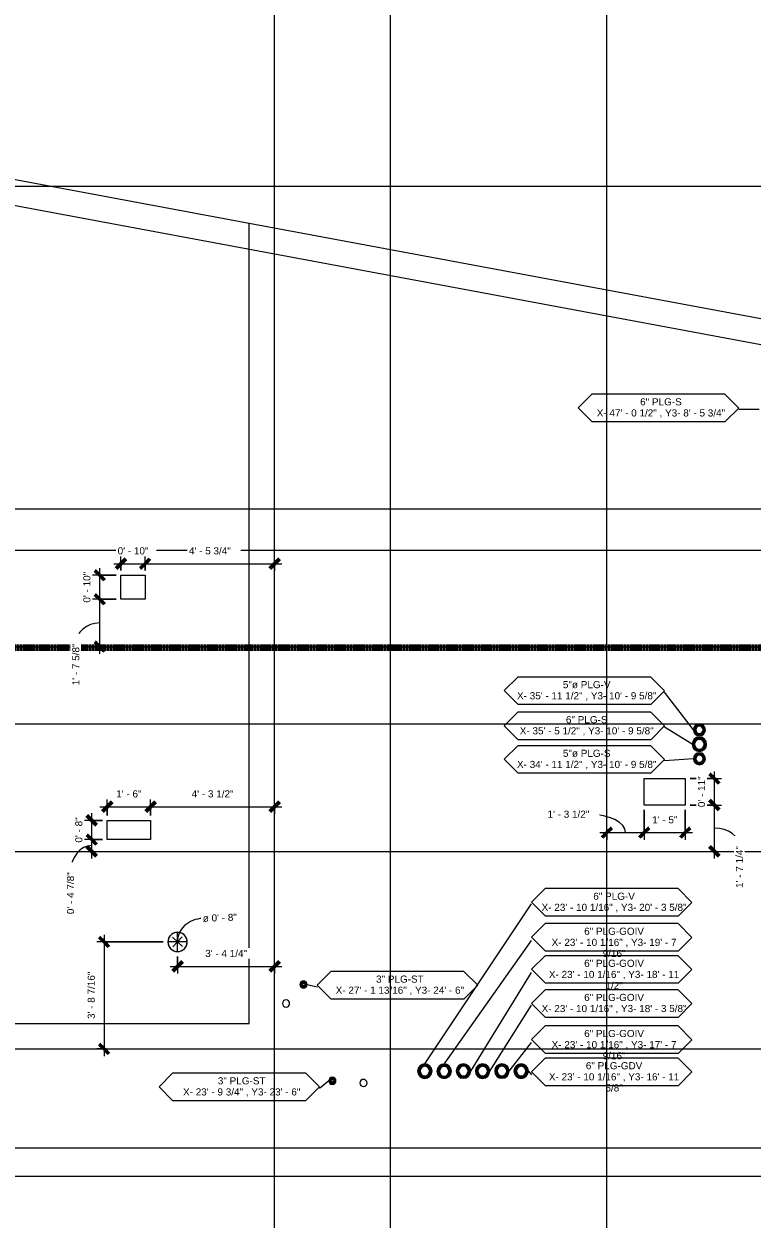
# Model space of a CAD drawing. Header units: inches. Extents: x -3670 to 241, y -250 to 1795.
# Drawn here: x -716.1 to -413.7, y 534.4 to 1030.5 of the extents above; entities that cross this region are included whole.
import ezdxf

# ---------------------------------------------------------------- set-up
doc = ezdxf.new("R2010")
doc.units = ezdxf.units.IN
doc.header["$MEASUREMENT"] = 0
doc.linetypes.add('Dash', pattern=[0.25, 0.125, -0.125])
for name, color, linetype, lineweight in [('A-ANNO-DIMS', 211, 'Continuous', 9), ('A-ANNO-DIMS-32', 211, 'Continuous', 9), ('A-ANNO-MATC', 214, 'Dash', 140), ('A-DETL', 90, 'Continuous', 9), ('A-DETL-MBND', 5, 'Continuous', 9), ('A-FLOR', 252, 'Continuous', 18), ('A-GENM', 13, 'Continuous', 9), ('A-GENM-IDEN', 13, 'Continuous', 9), ('A-ROOF', 132, 'Continuous', 18), ('S-GRID', 1, 'Continuous', 9)]:
    doc.layers.add(name, color=color, linetype=linetype, lineweight=lineweight)
doc.styles.add('Arial_1', font='arial.ttf', dxfattribs={"height": 2.950599})
doc.dimstyles.new('Diameter', dxfattribs={"dimscale": 12, "dimtxt": 3, "dimasz": 0, "dimexe": 0.25, "dimexo": 0, "dimgap": 0.166667, "dimtad": 1, "dimjust": 3, "dimdec": 4, "dimrnd": 0.0625, "dimzin": 1, "dimdsep": 46, "dimlunit": 4, "dimtxsty": 'Arial_1', "dimblk1": 'NONE', "dimblk2": 'NONE', "dimsah": 1, "dimcen": 0.09, "dimadec": 0, "dimazin": 0, "dimtfac": 1, "dimtdec": 4, "dimtix": 1, "dimtmove": 0, "dimatfit": 2, "dimfxl": 1, "dimtvp": 1, "dimtfill": 1, "dimfrac": 2, "dimtolj": 1, "dimtzin": 0, "dimarcsym": 2})
doc.dimstyles.new('Linear_-_3_32__QAQC', dxfattribs={"dimscale": 12, "dimtxt": 3, "dimasz": 0.333333, "dimexe": 0.25, "dimexo": 0.166667, "dimgap": 0.25, "dimtad": 1, "dimdec": 4, "dimrnd": 0.0625, "dimzin": 1, "dimdsep": 46, "dimlunit": 4, "dimtxsty": 'Arial_1', "dimblk1": 'OBLIQUE', "dimblk2": 'OBLIQUE', "dimsah": 1, "dimcen": 0.09, "dimdle": 0.25, "dimadec": 0, "dimazin": 0, "dimtfac": 1, "dimtdec": 4, "dimtix": 1, "dimtmove": 0, "dimatfit": 3, "dimfxl": 1, "dimtvp": 1, "dimtfill": 1, "dimfrac": 2, "dimtolj": 1, "dimtzin": 0, "dimarcsym": 2})
doc.dimstyles.new('Linear_-_3_32__QAQC_2', dxfattribs={"dimscale": 12, "dimtxt": 3, "dimasz": 0.333333, "dimexe": 0.25, "dimexo": 0.166667, "dimgap": 0.25, "dimtad": 1, "dimdec": 4, "dimrnd": 0.0625, "dimzin": 1, "dimdsep": 46, "dimlunit": 4, "dimtxsty": 'Arial_1', "dimblk1": 'OBLIQUE', "dimblk2": 'OBLIQUE', "dimsah": 1, "dimcen": 0.09, "dimdle": 0.25, "dimadec": 0, "dimazin": 0, "dimtfac": 1, "dimtdec": 4, "dimtix": 1, "dimtmove": 1, "dimatfit": 3, "dimfxl": 1, "dimtvp": 1, "dimtfill": 1, "dimfrac": 2, "dimtolj": 1, "dimtzin": 0, "dimarcsym": 2})

# ---------------------------------------------------------------- blocks, each defined once
blk = doc.blocks.new('TBC_Round Sleeve - Floor or Wall - TBC_Round Sleeve - Floor or Wall-1542574-01 - SECOND LEVEL - PENENTRATIONS')
at = {"layer": 'A-DETL-MBND'}
h = blk.add_hatch(color=256, dxfattribs=at)
h.paths.add_polyline_path([(-2.5, 0), (-2.41, -0.65), (-2.17, -1.25), (-1.77, -1.77), (-1.21, -2.18), (-0.65, -2.41), (0, -2.5), (0.65, -2.41), (1.25, -2.17), (1.77, -1.77), (2.17, -1.25), (2.41, -0.65), (2.5, 0), (2.41, 0.65), (2.17, 1.25), (1.77, 1.77), (1.25, 2.17), (0.65, 2.41), (0, 2.5), (-0.65, 2.41), (-1.25, 2.17), (-1.77, 1.77), (-2.17, 1.25), (-2.41, 0.65)], flags=0)
h.paths.add_polyline_path([(-1.5, 0), (-1.45, 0.39), (-1.3, 0.75), (-1.06, 1.06), (-0.75, 1.3), (-0.39, 1.45), (0, 1.5), (0.39, 1.45), (0.75, 1.3), (1.06, 1.06), (1.3, 0.75), (1.45, 0.39), (1.5, 0), (1.45, -0.39), (1.3, -0.75), (1.06, -1.06), (0.75, -1.3), (0.39, -1.45), (0, -1.5), (-0.39, -1.45), (-0.75, -1.3), (-1.06, -1.06), (-1.3, -0.75), (-1.45, -0.39)], flags=0)
for radius, start, end in [(2.5, 360, 180), (1.5, 0, 180), (2.5, 180, 360), (1.5, 180, 0)]:
    blk.add_arc((0, 0), radius, start, end, dxfattribs=at)
blk = doc.blocks.new('TBC_Round Sleeve - Floor or Wall - TBC_Round Sleeve - Floor or Wall-1542575-01 - SECOND LEVEL - PENENTRATIONS')
at = {"layer": 'A-DETL-MBND'}
h = blk.add_hatch(color=256, dxfattribs=at)
h.paths.add_polyline_path([(-3, 0), (-2.9, -0.78), (-2.6, -1.5), (-2.12, -2.12), (-1.5, -2.6), (-0.78, -2.9), (0, -3), (0.78, -2.9), (1.5, -2.6), (2.12, -2.12), (2.6, -1.5), (2.9, -0.78), (3, 0), (2.9, 0.78), (2.6, 1.5), (2.12, 2.12), (1.5, 2.6), (0.78, 2.9), (0, 3), (-0.78, 2.9), (-1.5, 2.6), (-2.12, 2.12), (-2.6, 1.5), (-2.9, 0.78), (-2.97, 0.19)], flags=0)
h.paths.add_polyline_path([(-2, 0), (-1.93, 0.52), (-1.73, 1), (-1.41, 1.41), (-1, 1.73), (-0.52, 1.93), (0, 2), (0.52, 1.93), (1, 1.73), (1.41, 1.41), (1.73, 1), (1.93, 0.52), (2, 0), (1.93, -0.52), (1.73, -1), (1.41, -1.41), (1, -1.73), (0.52, -1.93), (0, -2), (-0.52, -1.93), (-1, -1.73), (-1.41, -1.41), (-1.73, -1), (-1.93, -0.52)], flags=0)
for radius, start, end in [(3, 360, 180), (2, 0, 180), (3, 180, 360), (2, 180, 0)]:
    blk.add_arc((0, 0), radius, start, end, dxfattribs=at)
blk = doc.blocks.new('TBC_Round Sleeve - Floor or Wall - TBC_Round Sleeve - Floor or Wall-1542573-01 - SECOND LEVEL - PENENTRATIONS')
at = {"layer": 'A-DETL-MBND'}
h = blk.add_hatch(color=256, dxfattribs=at)
h.paths.add_polyline_path([(-1.5, 0), (-1.45, -0.39), (-1.3, -0.75), (-1.06, -1.06), (-0.75, -1.3), (-0.39, -1.45), (0, -1.5), (0.39, -1.45), (0.75, -1.3), (1.06, -1.06), (1.3, -0.75), (1.45, -0.39), (1.5, 0), (1.45, 0.39), (1.3, 0.75), (1.06, 1.06), (0.75, 1.3), (0.39, 1.45), (0, 1.5), (-0.39, 1.45), (-0.75, 1.3), (-1.06, 1.06), (-1.3, 0.75), (-1.45, 0.39)], flags=0)
h.paths.add_polyline_path([(-0.5, 0), (-0.48, 0.13), (-0.43, 0.25), (-0.35, 0.35), (-0.25, 0.43), (-0.13, 0.48), (0, 0.5), (0.13, 0.48), (0.25, 0.43), (0.35, 0.35), (0.43, 0.25), (0.48, 0.13), (0.5, 0), (0.48, -0.13), (0.43, -0.25), (0.35, -0.35), (0.25, -0.43), (0.13, -0.48), (0, -0.5), (-0.13, -0.48), (-0.25, -0.43), (-0.35, -0.35), (-0.43, -0.25), (-0.48, -0.13)], flags=0)
for radius, start, end in [(1.5, 360, 180), (0.5, 0, 180), (1.5, 180, 360), (0.5, 180, 0)]:
    blk.add_arc((0, 0), radius, start, end, dxfattribs=at)
blk = doc.blocks.new('TBC_Sleeve Element Tag_v2 - Sleeves Located-1541821-01 - SECOND LEVEL - PENENTRATIONS')
at = {"layer": 'A-GENM-IDEN'}
for p, q in [((-0.423, 0.029), (-0.6, -0.148)), ((1.303, 0.029), (-0.423, 0.029)), ((1.482, -0.15), (1.303, 0.029)), ((-0.6, -0.148), (-0.423, -0.325)), ((1.307, -0.325), (1.482, -0.15)), ((-0.423, -0.325), (1.307, -0.325))]:
    blk.add_line(p, q, dxfattribs=at)
blk = doc.blocks.new('DIMBLOCK197-01 - SECOND LEVEL - PENENTRATIONS')
at = {"layer": 'A-ANNO-DIMS-32', "transparency": 16777216}
for p, q in [((-687.92, 684), (-687.92, 694.88)), ((-683.48, 691.88), (-690.92, 691.88)), ((-687.92, 691.88), (-683.48, 691.88)), ((-688.75, 687), (-684.92, 687)), ((-687.92, 687), (-688.75, 687))]:
    blk.add_line(p, q, dxfattribs=at)
at = {"layer": 'A-ANNO-DIMS-32', "lineweight": 50, "transparency": 16777216}
for p, q in [((-687.92, 691.88), (-689.92, 693.88)), ((-687.92, 691.88), (-685.92, 689.88)), ((-687.92, 687), (-689.92, 689)), ((-687.92, 687), (-685.92, 685))]:
    blk.add_line(p, q, dxfattribs=at)
at = {"layer": 'A-ANNO-DIMS-32', "transparency": 16777216}
blk.add_ellipse((-687.92, 678.27), major_axis=(0, 11.17), ratio=0.782512, start_param=0, end_param=1.570796, dxfattribs=at)
at = {"layer": 'A-ANNO-DIMS-32', "color": 0, "transparency": 16777216, "insert": (-698.19, 660.96), "char_height": 2.9506, "width": 20.7692, "attachment_point": 1, "rotation": 90, "line_spacing_factor": 0.938532, "style": 'Arial_1', "bg_fill": 3, "box_fill_scale": 1.25, "bg_fill_color": 0, "bg_fill_transparency": 0}
blk.add_mtext('0\' - 4 7/8"', dxfattribs=at)
blk = doc.blocks.new('_Oblique')
at = {"color": 0, "linetype": 'ByBlock', "lineweight": -2}
blk.add_line((-0.5, -0.5), (0.5, 0.5), dxfattribs=at)
blk = doc.blocks.new('DIMBLOCK198-01 - SECOND LEVEL - PENENTRATIONS')
at = {"layer": 'A-ANNO-DIMS-32', "transparency": 16777216}
for p, q in [((-683.48, 699.88), (-690.92, 699.88)), ((-687.92, 688.88), (-687.92, 702.88)), ((-687.92, 699.88), (-683.48, 699.88)), ((-683.48, 691.88), (-690.92, 691.88)), ((-687.92, 691.88), (-683.48, 691.88))]:
    blk.add_line(p, q, dxfattribs=at)
at = {"layer": 'A-ANNO-DIMS-32', "lineweight": 50, "transparency": 16777216}
for p, q in [((-687.92, 699.88), (-689.92, 701.88)), ((-687.92, 699.88), (-685.92, 697.88)), ((-687.92, 691.88), (-689.92, 693.88)), ((-687.92, 691.88), (-685.92, 689.88))]:
    blk.add_line(p, q, dxfattribs=at)
at = {"layer": 'A-ANNO-DIMS-32', "color": 0, "transparency": 16777216, "insert": (-694.75, 690.64), "char_height": 2.951, "width": 12.5723, "attachment_point": 1, "rotation": 90, "line_spacing_factor": 0.938532, "style": 'Arial_1', "bg_fill": 3, "box_fill_scale": 1.25, "bg_fill_color": 0, "bg_fill_transparency": 0}
blk.add_mtext('0\' - 8"', dxfattribs=at)
blk = doc.blocks.new('DIMBLOCK199-01 - SECOND LEVEL - PENENTRATIONS')
at = {"layer": 'A-ANNO-DIMS-32', "transparency": 16777216}
for p, q in [((-666.48, 705.53), (-609, 705.53)), ((-663.48, 701.88), (-663.48, 708.53)), ((-663.48, 705.53), (-663.48, 701.88)), ((-612, 706.36), (-612, 702.53)), ((-612, 705.53), (-612, 706.36))]:
    blk.add_line(p, q, dxfattribs=at)
at = {"layer": 'A-ANNO-DIMS-32', "lineweight": 50, "transparency": 16777216}
for p, q in [((-663.48, 705.53), (-665.48, 703.53)), ((-663.48, 705.53), (-661.48, 707.53)), ((-612, 705.53), (-614, 703.53)), ((-612, 705.53), (-610, 707.53))]:
    blk.add_line(p, q, dxfattribs=at)
at = {"layer": 'A-ANNO-DIMS-32', "color": 0, "transparency": 16777216, "insert": (-646.4, 712.36), "char_height": 2.9506, "width": 20.7692, "attachment_point": 1, "line_spacing_factor": 0.938532, "style": 'Arial_1', "bg_fill": 3, "box_fill_scale": 1.25, "bg_fill_color": 0, "bg_fill_transparency": 0}
blk.add_mtext('4\' - 3 1/2"', dxfattribs=at)
blk = doc.blocks.new('DIMBLOCK200-01 - SECOND LEVEL - PENENTRATIONS')
at = {"layer": 'A-ANNO-DIMS-32', "transparency": 16777216}
for p, q in [((-684.48, 705.53), (-660.48, 705.53)), ((-681.48, 701.88), (-681.48, 708.53)), ((-681.48, 705.53), (-681.48, 701.88)), ((-663.48, 701.88), (-663.48, 708.53)), ((-663.48, 705.53), (-663.48, 701.88))]:
    blk.add_line(p, q, dxfattribs=at)
at = {"layer": 'A-ANNO-DIMS-32', "lineweight": 50, "transparency": 16777216}
for p, q in [((-681.48, 705.53), (-683.48, 703.53)), ((-681.48, 705.53), (-679.48, 707.53)), ((-663.48, 705.53), (-665.48, 703.53)), ((-663.48, 705.53), (-661.48, 707.53))]:
    blk.add_line(p, q, dxfattribs=at)
at = {"layer": 'A-ANNO-DIMS-32', "color": 0, "transparency": 16777216, "insert": (-677.72, 712.36), "char_height": 2.951, "width": 12.5723, "attachment_point": 1, "line_spacing_factor": 0.938532, "style": 'Arial_1', "bg_fill": 3, "box_fill_scale": 1.25, "bg_fill_color": 0, "bg_fill_transparency": 0}
blk.add_mtext('1\' - 6"', dxfattribs=at)
blk = doc.blocks.new('DIMBLOCK201-01 - SECOND LEVEL - PENENTRATIONS')
at = {"layer": 'A-ANNO-DIMS-32', "transparency": 16777216}
for p, q in [((-684.58, 769), (-684.58, 794.64)), ((-677.77, 791.64), (-687.58, 791.64)), ((-684.58, 791.64), (-677.77, 791.64)), ((-685.41, 772), (-681.58, 772)), ((-684.58, 772), (-685.41, 772))]:
    blk.add_line(p, q, dxfattribs=at)
at = {"layer": 'A-ANNO-DIMS-32', "lineweight": 50, "transparency": 16777216}
for p, q in [((-684.58, 791.64), (-686.58, 793.64)), ((-684.58, 791.64), (-682.58, 789.64)), ((-684.58, 772), (-686.58, 774)), ((-684.58, 772), (-682.58, 770))]:
    blk.add_line(p, q, dxfattribs=at)
at = {"layer": 'A-ANNO-DIMS-32', "transparency": 16777216}
blk.add_ellipse((-684.58, 773.25), major_axis=(-9.89, 0), ratio=0.866325, start_param=4.712389, end_param=6.283185, dxfattribs=at)
at = {"layer": 'A-ANNO-DIMS-32', "color": 0, "transparency": 16777216, "insert": (-696, 755.94), "char_height": 2.9506, "width": 20.7692, "attachment_point": 1, "rotation": 90, "line_spacing_factor": 0.938532, "style": 'Arial_1', "bg_fill": 3, "box_fill_scale": 1.25, "bg_fill_color": 0, "bg_fill_transparency": 0}
blk.add_mtext('1\' - 7 5/8"', dxfattribs=at)
blk = doc.blocks.new('DIMBLOCK202-01 - SECOND LEVEL - PENENTRATIONS')
at = {"layer": 'A-ANNO-DIMS-32', "transparency": 16777216}
for p, q in [((-684.58, 788.64), (-684.58, 804.64)), ((-677.77, 801.64), (-687.58, 801.64)), ((-684.58, 801.64), (-677.77, 801.64)), ((-677.77, 791.64), (-687.58, 791.64)), ((-684.58, 791.64), (-677.77, 791.64))]:
    blk.add_line(p, q, dxfattribs=at)
at = {"layer": 'A-ANNO-DIMS-32', "lineweight": 50, "transparency": 16777216}
for p, q in [((-684.58, 801.64), (-686.58, 803.64)), ((-684.58, 801.64), (-682.58, 799.64)), ((-684.58, 791.64), (-686.58, 793.64)), ((-684.58, 791.64), (-682.58, 789.64))]:
    blk.add_line(p, q, dxfattribs=at)
at = {"layer": 'A-ANNO-DIMS-32', "color": 0, "transparency": 16777216, "insert": (-691.41, 790.27), "char_height": 2.951, "width": 15.2862, "attachment_point": 1, "rotation": 90, "line_spacing_factor": 0.938532, "style": 'Arial_1', "bg_fill": 3, "box_fill_scale": 1.25, "bg_fill_color": 0, "bg_fill_transparency": 0}
blk.add_mtext('0\' - 10"', dxfattribs=at)
blk = doc.blocks.new('DIMBLOCK203-01 - SECOND LEVEL - PENENTRATIONS')
at = {"layer": 'A-ANNO-DIMS-32', "transparency": 16777216}
for p, q in [((-675.77, 803.64), (-675.77, 809.41)), ((-665.77, 803.64), (-665.77, 809.41)), ((-678.77, 806.41), (-665.77, 806.41)), ((-675.77, 806.41), (-675.77, 803.64)), ((-665.77, 806.41), (-665.77, 803.64))]:
    blk.add_line(p, q, dxfattribs=at)
at = {"layer": 'A-ANNO-DIMS-32', "lineweight": 50, "transparency": 16777216}
for p, q in [((-675.77, 806.41), (-677.77, 804.41)), ((-675.77, 806.41), (-673.77, 808.41)), ((-665.77, 806.41), (-667.77, 804.41)), ((-665.77, 806.41), (-663.77, 808.41))]:
    blk.add_line(p, q, dxfattribs=at)
at = {"layer": 'A-ANNO-DIMS-32', "color": 0, "transparency": 16777216, "insert": (-677.14, 813.24), "char_height": 2.951, "width": 15.2862, "attachment_point": 1, "line_spacing_factor": 0.938532, "style": 'Arial_1', "bg_fill": 3, "box_fill_scale": 1.25, "bg_fill_color": 0, "bg_fill_transparency": 0}
blk.add_mtext('0\' - 10"', dxfattribs=at)
blk = doc.blocks.new('DIMBLOCK204-01 - SECOND LEVEL - PENENTRATIONS')
at = {"layer": 'A-ANNO-DIMS-32', "transparency": 16777216}
for p, q in [((-665.77, 803.64), (-665.77, 809.41)), ((-665.77, 806.41), (-609, 806.41)), ((-665.77, 806.41), (-665.77, 803.64)), ((-612, 807.24), (-612, 803.41)), ((-612, 806.41), (-612, 807.24))]:
    blk.add_line(p, q, dxfattribs=at)
at = {"layer": 'A-ANNO-DIMS-32', "lineweight": 50, "transparency": 16777216}
for p, q in [((-665.77, 806.41), (-667.77, 804.41)), ((-665.77, 806.41), (-663.77, 808.41)), ((-612, 806.41), (-614, 804.41)), ((-612, 806.41), (-610, 808.41))]:
    blk.add_line(p, q, dxfattribs=at)
at = {"layer": 'A-ANNO-DIMS-32', "color": 0, "transparency": 16777216, "insert": (-647.54, 813.24), "char_height": 2.9506, "width": 20.7692, "attachment_point": 1, "line_spacing_factor": 0.938532, "style": 'Arial_1', "bg_fill": 3, "box_fill_scale": 1.25, "bg_fill_color": 0, "bg_fill_transparency": 0}
blk.add_mtext('4\' - 5 3/4"', dxfattribs=at)
blk = doc.blocks.new('DIMBLOCK205-01 - SECOND LEVEL - PENENTRATIONS')
at = {"layer": 'A-ANNO-DIMS-32', "transparency": 16777216}
for p, q in [((-458.5, 704.23), (-458.5, 691.79)), ((-458.5, 694.79), (-458.5, 704.23)), ((-441.5, 704.23), (-441.5, 691.79)), ((-441.5, 694.79), (-441.5, 704.23)), ((-461.5, 694.79), (-438.5, 694.79))]:
    blk.add_line(p, q, dxfattribs=at)
at = {"layer": 'A-ANNO-DIMS-32', "lineweight": 50, "transparency": 16777216}
for p, q in [((-458.5, 694.79), (-460.5, 692.79)), ((-458.5, 694.79), (-456.5, 696.79)), ((-441.5, 694.79), (-443.5, 692.79)), ((-441.5, 694.79), (-439.5, 696.79))]:
    blk.add_line(p, q, dxfattribs=at)
at = {"layer": 'A-ANNO-DIMS-32', "color": 0, "transparency": 16777216, "insert": (-455.24, 701.61), "char_height": 2.951, "width": 12.5723, "attachment_point": 1, "line_spacing_factor": 0.938532, "style": 'Arial_1', "bg_fill": 3, "box_fill_scale": 1.25, "bg_fill_color": 0, "bg_fill_transparency": 0}
blk.add_mtext('1\' - 5"', dxfattribs=at)
blk = doc.blocks.new('DIMBLOCK206-01 - SECOND LEVEL - PENENTRATIONS')
at = {"layer": 'A-ANNO-DIMS-32', "transparency": 16777216}
for p, q in [((-439.5, 706.23), (-426.4, 706.23)), ((-429.4, 706.23), (-439.5, 706.23)), ((-429.4, 684), (-429.4, 709.23)), ((-430.22, 687), (-426.4, 687)), ((-429.4, 687), (-430.22, 687))]:
    blk.add_line(p, q, dxfattribs=at)
at = {"layer": 'A-ANNO-DIMS-32', "lineweight": 50, "transparency": 16777216}
for p, q in [((-429.4, 706.23), (-431.4, 708.23)), ((-429.4, 706.23), (-427.4, 704.23)), ((-429.4, 687), (-431.4, 689)), ((-429.4, 687), (-427.4, 685))]:
    blk.add_line(p, q, dxfattribs=at)
at = {"layer": 'A-ANNO-DIMS-32', "transparency": 16777216}
blk.add_ellipse((-429.4, 689.15), major_axis=(10.43, 0), ratio=0.716079, start_param=0, end_param=1.570796, dxfattribs=at)
at = {"layer": 'A-ANNO-DIMS-32', "color": 0, "transparency": 16777216, "insert": (-420.49, 671.84), "char_height": 2.9506, "width": 20.7692, "attachment_point": 1, "rotation": 90, "line_spacing_factor": 0.938532, "style": 'Arial_1', "bg_fill": 3, "box_fill_scale": 1.25, "bg_fill_color": 0, "bg_fill_transparency": 0}
blk.add_mtext('1\' - 7 1/4"', dxfattribs=at)
blk = doc.blocks.new('DIMBLOCK207-01 - SECOND LEVEL - PENENTRATIONS')
at = {"layer": 'A-ANNO-DIMS-32', "transparency": 16777216}
for p, q in [((-458.5, 704.23), (-458.5, 691.79)), ((-458.5, 694.79), (-458.5, 704.23)), ((-477, 694.79), (-455.5, 694.79)), ((-474, 695.62), (-474, 691.79)), ((-474, 694.79), (-474, 695.62))]:
    blk.add_line(p, q, dxfattribs=at)
at = {"layer": 'A-ANNO-DIMS-32', "lineweight": 50, "transparency": 16777216}
for p, q in [((-474, 694.79), (-476, 692.79)), ((-474, 694.79), (-472, 696.79)), ((-458.5, 694.79), (-460.5, 692.79)), ((-458.5, 694.79), (-456.5, 696.79))]:
    blk.add_line(p, q, dxfattribs=at)
at = {"layer": 'A-ANNO-DIMS-32', "transparency": 16777216}
blk.add_ellipse((-481.39, 694.79), major_axis=(15.14, 0), ratio=0.503919, start_param=0, end_param=1.570796, dxfattribs=at)
at = {"layer": 'A-ANNO-DIMS-32', "color": 0, "transparency": 16777216, "insert": (-498.69, 703.93), "char_height": 2.9506, "width": 20.7692, "attachment_point": 1, "line_spacing_factor": 0.938532, "style": 'Arial_1', "bg_fill": 3, "box_fill_scale": 1.25, "bg_fill_color": 0, "bg_fill_transparency": 0}
blk.add_mtext('1\' - 3 1/2"', dxfattribs=at)
blk = doc.blocks.new('DIMBLOCK208-01 - SECOND LEVEL - PENENTRATIONS')
at = {"layer": 'A-ANNO-DIMS-32', "transparency": 16777216}
for p, q in [((-429.4, 703.23), (-429.4, 720.23)), ((-439.5, 717.23), (-426.4, 717.23)), ((-429.4, 717.23), (-439.5, 717.23)), ((-439.5, 706.23), (-426.4, 706.23)), ((-429.4, 706.23), (-439.5, 706.23))]:
    blk.add_line(p, q, dxfattribs=at)
at = {"layer": 'A-ANNO-DIMS-32', "lineweight": 50, "transparency": 16777216}
for p, q in [((-429.4, 717.23), (-431.4, 719.23)), ((-429.4, 717.23), (-427.4, 715.23)), ((-429.4, 706.23), (-431.4, 708.23)), ((-429.4, 706.23), (-427.4, 704.23))]:
    blk.add_line(p, q, dxfattribs=at)
at = {"layer": 'A-ANNO-DIMS-32', "color": 0, "transparency": 16777216, "insert": (-436.22, 705.36), "char_height": 2.951, "width": 15.2862, "attachment_point": 1, "rotation": 90, "line_spacing_factor": 0.938532, "style": 'Arial_1', "bg_fill": 3, "box_fill_scale": 1.25, "bg_fill_color": 0, "bg_fill_transparency": 0}
blk.add_mtext('0\' - 11"', dxfattribs=at)
blk = doc.blocks.new('DIMBLOCK235-01 - SECOND LEVEL - PENENTRATIONS')
at = {"layer": 'A-ANNO-DIMS-32', "transparency": 16777216}
for p, q in [((-654.34, 651.35), (-650.22, 647.49)), ((-654.21, 647.35), (-650.35, 651.48)), ((-652.28, 649.42), (-656.28, 649.29)), ((-652.28, 649.42), (-648.28, 649.55))]:
    blk.add_line(p, q, dxfattribs=at)
for start, end in [(138.9117, 224.8553), (318.9117, 44.8553)]:
    blk.add_arc((-652.28, 649.42), 4, start, end, dxfattribs=at)
blk.add_ellipse((-641.5, 649.77), major_axis=(10.78, 0.35), ratio=0.873304, start_param=1.570796, end_param=3.141593, dxfattribs=at)
at = {"layer": 'A-ANNO-DIMS-32', "color": 0, "transparency": 16777216, "insert": (-641.86, 660.71), "char_height": 2.951, "width": 16.9477, "attachment_point": 1, "rotation": 1.8835, "line_spacing_factor": 0.938532, "style": 'Arial_1', "bg_fill": 3, "box_fill_scale": 1.25, "bg_fill_color": 0, "bg_fill_transparency": 0}
blk.add_mtext('ø 0\' - 8"', dxfattribs=at)
blk = doc.blocks.new('_None')
blk = doc.blocks.new('DIMBLOCK236-01 - SECOND LEVEL - PENENTRATIONS')
at = {"layer": 'A-ANNO-DIMS-32', "transparency": 16777216}
for p, q in [((-652.28, 643.42), (-652.28, 636.29)), ((-652.28, 639.29), (-652.28, 643.42)), ((-612, 640.12), (-612, 636.29)), ((-612, 639.29), (-612, 640.12)), ((-655.28, 639.29), (-609, 639.29))]:
    blk.add_line(p, q, dxfattribs=at)
at = {"layer": 'A-ANNO-DIMS-32', "lineweight": 50, "transparency": 16777216}
for p, q in [((-652.28, 639.29), (-650.28, 641.29)), ((-612, 639.29), (-610, 641.29)), ((-652.28, 639.29), (-654.28, 637.29)), ((-612, 639.29), (-614, 637.29))]:
    blk.add_line(p, q, dxfattribs=at)
at = {"layer": 'A-ANNO-DIMS-32', "color": 0, "transparency": 16777216, "insert": (-640.79, 646.12), "char_height": 2.9506, "width": 20.7692, "attachment_point": 1, "line_spacing_factor": 0.938532, "style": 'Arial_1', "bg_fill": 3, "box_fill_scale": 1.25, "bg_fill_color": 0, "bg_fill_transparency": 0}
blk.add_mtext('3\' - 4 1/4"', dxfattribs=at)
blk = doc.blocks.new('DIMBLOCK237-01 - SECOND LEVEL - PENENTRATIONS')
at = {"layer": 'A-ANNO-DIMS-32', "lineweight": 50, "transparency": 16777216}
for p, q in [((-682.76, 649.42), (-684.76, 651.42)), ((-682.76, 649.42), (-680.76, 647.42)), ((-682.76, 605), (-684.76, 607)), ((-682.76, 605), (-680.76, 603))]:
    blk.add_line(p, q, dxfattribs=at)
at = {"layer": 'A-ANNO-DIMS-32', "transparency": 16777216}
for p, q in [((-682.76, 652.42), (-682.76, 602)), ((-658.28, 649.42), (-685.76, 649.42)), ((-682.76, 649.42), (-658.28, 649.42)), ((-681.93, 605), (-685.76, 605)), ((-682.76, 605), (-681.93, 605))]:
    blk.add_line(p, q, dxfattribs=at)
at = {"layer": 'A-ANNO-DIMS-32', "color": 0, "transparency": 16777216, "insert": (-689.59, 617.42), "char_height": 2.9506, "width": 23.4831, "attachment_point": 1, "rotation": 90, "line_spacing_factor": 0.938532, "style": 'Arial_1', "bg_fill": 3, "box_fill_scale": 1.25, "bg_fill_color": 0, "bg_fill_transparency": 0}
blk.add_mtext('3\' - 8 7/16"', dxfattribs=at)

msp = doc.modelspace()

# ---------------------------------------------------------------- linework, layer by layer
at = {"layer": 'A-ANNO-MATC'}
msp.add_line((-3669.70326, 771.58092), (239.08765, 771.58092), dxfattribs=at)
at = {"layer": 'A-DETL'}
for p, q in [((-652.27995, 653.35841), (-652.27995, 653.41918)), ((-652.27995, 645.47995), (-652.27995, 653.35841)), ((-648.27995, 649.41918), (-656.27995, 649.41918)), ((-652.27995, 645.41918), (-652.27995, 645.47995))]:
    msp.add_line(p, q, dxfattribs=at)
at = {"layer": 'A-FLOR'}
for p, q in [((-306.12074, 888.7394), (-622.5, 947.71006)), ((-458.5, 717.23), (-441.5, 717.23)), ((-458.5, 706.23), (-458.5, 717.23)), ((-441.5, 717.23), (-441.5, 706.23)), ((-441.5, 706.23), (-458.5, 706.23))]:
    msp.add_line(p, q, dxfattribs=at)
for centre, radius, start, end in [((-435.625, 737.47491), 2.5, 90, 270), ((-435.625, 737.47491), 2.5, 270, 90), ((-435.625, 731.47491), 3, 90, 270), ((-435.625, 731.47491), 3, 270, 90), ((-435.625, 725.47491), 2.5, 90, 270), ((-435.625, 725.47491), 2.5, 270, 90), ((-600.00484, 631.7428), 1.5, 90, 270), ((-600.00484, 631.7428), 1.5, 270, 90), ((-607.25, 623.87022), 1.5, 90, 270), ((-607.25, 623.87022), 1.5, 270, 90), ((-549.61985, 595.79), 3, 90, 270), ((-549.61985, 595.79), 3, 270, 90), ((-541.59338, 595.72881), 3, 90, 270), ((-541.59338, 595.72881), 3, 270, 90), ((-533.57261, 595.80893), 3, 90, 270), ((-533.57261, 595.80893), 3, 270, 90), ((-525.61997, 595.78999), 3, 90, 270), ((-525.61997, 595.78999), 3, 270, 90), ((-517.61997, 595.82553), 3, 90, 270), ((-517.61997, 595.82553), 3, 270, 90), ((-509.61985, 595.79), 3, 90, 270), ((-509.61985, 595.79), 3, 270, 90), ((-588.00484, 591.7428), 1.5, 90, 270), ((-588.00484, 591.7428), 1.5, 270, 90), ((-575.105, 590.875), 1.5, 90, 270), ((-575.105, 590.875), 1.5, 270, 90)]:
    msp.add_arc(centre, radius, start, end, dxfattribs=at)
at = {"layer": 'A-GENM-IDEN'}
for p, q in [((-410.75042, 870.47914), (-419.30596, 870.47914)), ((-438.125, 737.47491), (-450.11434, 753.08342)), ((-438.625, 731.47491), (-450.11434, 738.5294)), ((-438.125, 725.47491), (-450.11434, 724.57826)), ((-549.61985, 598.79), (-505.36112, 665.24383)), ((-541.59338, 598.72881), (-505.36112, 650.06418)), ((-530.57261, 595.80893), (-505.36112, 636.75597)), ((-598.50484, 631.7428), (-594.29192, 630.84616)), ((-522.61997, 595.78999), (-505.36112, 623.23854)), ((-514.61997, 595.82553), (-505.36112, 607.60381)), ((-506.61985, 595.79), (-505.36112, 594.24431)), ((-589.50484, 591.7428), (-593.35504, 588.62629))]:
    msp.add_line(p, q, dxfattribs=at)
at = {"layer": 'A-ROOF'}
for p, q in [((-622.5, 947.71006), (-1022.5, 1022.26699)), ((-622.5, 615.5), (-622.5, 947.71006)), ((-675.77494, 791.64016), (-675.77494, 801.64016)), ((-675.77494, 801.64016), (-665.77494, 801.64016)), ((-665.77494, 801.64016), (-665.77494, 791.64016)), ((-665.77494, 791.64016), (-675.77494, 791.64016)), ((-681.48454, 691.87823), (-681.48454, 699.87823)), ((-681.48454, 699.87823), (-663.48454, 699.87823)), ((-663.48454, 699.87823), (-663.48454, 691.87823)), ((-663.48454, 691.87823), (-681.48454, 691.87823)), ((-1022.5, 615.5), (-622.5, 615.5))]:
    msp.add_line(p, q, dxfattribs=at)
for start, end in [(0, 180), (161.9770284, 180), (156.6878718, 161.9770284), (143.3121282, 156.6878718), (138.0229716, 143.3121282), (101.9770284, 138.0229716), (96.6878718, 101.9770284), (83.3121282, 96.6878718), (78.0229716, 83.3121282), (41.9770284, 78.0229716), (36.6878718, 41.9770284), (23.3121282, 36.6878718), (18.0229716, 23.3121282), (0, 18.0229716), (180, 0), (180, 198.0229716), (198.0229716, 203.3121282), (203.3121282, 216.6878718), (216.6878718, 221.9770284), (221.9770284, 258.0229716), (258.0229716, 263.3121282), (263.3121282, 276.6878718), (276.6878718, 281.9770284), (281.9770284, 318.0229716), (318.0229716, 323.3121282), (323.3121282, 336.6878718), (336.6878718, 341.9770284), (341.9770284, 0)]:
    msp.add_arc((-652.27995, 649.41918), 4, start, end, dxfattribs=at)
at = {"layer": 'S-GRID'}
for p, q in [((-612, -238.35436), (-612, 1782.99758)), ((-564, 1782.99758), (-564, -238.35436)), ((-474, -238.35436), (-474, 1782.99758)), ((-3580, 1488.28452), (228, 778.50255)), ((228, 963), (-3580, 963)), ((228, 829), (-3580, 829)), ((-3580, 812), (228, 812)), ((-3580, 772), (228, 772)), ((-3580, 740), (228, 740)), ((-3580, 686.99998), (228, 686.99998)), ((-3580, 605), (228, 605)), ((-3564, 564), (228, 564)), ((228, 552), (-3580, 552))]:
    msp.add_line(p, q, dxfattribs=at)

# ---------------------------------------------------------------- block references
at = {"layer": 'A-GENM', "rotation": 90}
for name, p in [('TBC_Round Sleeve - Floor or Wall - TBC_Round Sleeve - Floor or Wall-1542574-01 - SECOND LEVEL - PENENTRATIONS', (-435.625, 737.47491)), ('TBC_Round Sleeve - Floor or Wall - TBC_Round Sleeve - Floor or Wall-1542575-01 - SECOND LEVEL - PENENTRATIONS', (-435.625, 731.47491)), ('TBC_Round Sleeve - Floor or Wall - TBC_Round Sleeve - Floor or Wall-1542574-01 - SECOND LEVEL - PENENTRATIONS', (-435.625, 725.47491)), ('TBC_Round Sleeve - Floor or Wall - TBC_Round Sleeve - Floor or Wall-1542573-01 - SECOND LEVEL - PENENTRATIONS', (-600.00484, 631.7428)), ('TBC_Round Sleeve - Floor or Wall - TBC_Round Sleeve - Floor or Wall-1542575-01 - SECOND LEVEL - PENENTRATIONS', (-549.61985, 595.79)), ('TBC_Round Sleeve - Floor or Wall - TBC_Round Sleeve - Floor or Wall-1542575-01 - SECOND LEVEL - PENENTRATIONS', (-541.59338, 595.72881)), ('TBC_Round Sleeve - Floor or Wall - TBC_Round Sleeve - Floor or Wall-1542575-01 - SECOND LEVEL - PENENTRATIONS', (-533.57261, 595.80893)), ('TBC_Round Sleeve - Floor or Wall - TBC_Round Sleeve - Floor or Wall-1542575-01 - SECOND LEVEL - PENENTRATIONS', (-525.61997, 595.78999)), ('TBC_Round Sleeve - Floor or Wall - TBC_Round Sleeve - Floor or Wall-1542575-01 - SECOND LEVEL - PENENTRATIONS', (-517.61997, 595.82553)), ('TBC_Round Sleeve - Floor or Wall - TBC_Round Sleeve - Floor or Wall-1542575-01 - SECOND LEVEL - PENENTRATIONS', (-509.61985, 595.79)), ('TBC_Round Sleeve - Floor or Wall - TBC_Round Sleeve - Floor or Wall-1542573-01 - SECOND LEVEL - PENENTRATIONS', (-588.00484, 591.7428))]:
    msp.add_blockref(name, p, dxfattribs=at)
at = {"layer": 'A-GENM-IDEN', "xscale": 31.99999999999999, "yscale": 31.99999999999999, "zscale": 31.99999999999999}
for p in [(-466.72656, 875.86105), (-497.53493, 758.46534), (-497.53493, 743.91132), (-497.53493, 729.96018), (-486.17421, 670.62575), (-486.17421, 656.09514), (-486.17421, 642.78693), (-575.105, 636.22807), (-486.17421, 628.62045), (-486.17421, 613.63477), (-486.17421, 600.27527), (-640.77564, 594.0082)]:
    msp.add_blockref('TBC_Sleeve Element Tag_v2 - Sleeves Located-1541821-01 - SECOND LEVEL - PENENTRATIONS', p, dxfattribs=at)

# ---------------------------------------------------------------- texts
at = {"layer": 'A-GENM-IDEN', "char_height": 2.9505988, "attachment_point": 2, "line_spacing_factor": 0.938532, "style": 'Arial_1'}
for s, insert, width in [('6" PLG-S\\PX- 47\' - 0 1/2" , Y3- 8\' - 5 3/4"', (-451.59799, 875.10346), 63.36), ('5"ø PLG-V\\PX- 35\' - 11 1/2" , Y3- 10\' - 9 5/8"', (-482.40636, 757.70775), 68.472), ('6" PLG-S\\PX- 35\' - 5 1/2" , Y3- 10\' - 9 5/8"', (-482.40636, 743.15373), 66.096), ('5"ø PLG-S\\PX- 34\' - 11 1/2" , Y3- 10\' - 9 5/8"', (-482.40636, 729.20259), 68.472), ('6" PLG-V\\PX- 23\' - 10 1/16" , Y3- 20\' - 3 5/8"', (-471.04564, 669.86816), 71.568), ('6" PLG-GOIV\\PX- 23\' - 10 1/16" , Y3- 19\' - 7\\P9/16"', (-471.04564, 655.33756), 61.632), ('6" PLG-GOIV\\PX- 23\' - 10 1/16" , Y3- 18\' - 11\\P1/2"', (-471.04564, 642.02934), 64.008), ('3" PLG-ST\\PX- 27\' - 1 13/16" , Y3- 24\' - 6"', (-559.97643, 635.47048), 63.36), ('6" PLG-GOIV\\PX- 23\' - 10 1/16" , Y3- 18\' - 3 5/8"', (-471.04564, 627.86286), 71.568), ('6" PLG-GOIV\\PX- 23\' - 10 1/16" , Y3- 17\' - 7\\P9/16"', (-471.04564, 612.87718), 61.632), ('6" PLG-GDV\\PX- 23\' - 10 1/16" , Y3- 16\' - 11\\P5/8"', (-471.04564, 599.51768), 64.008), ('3" PLG-ST\\PX- 23\' - 9 3/4" , Y3- 23\' - 6"', (-625.64707, 593.25061), 57.888)]:
    msp.add_mtext(s, dxfattribs=dict(at, insert=insert, width=width))

# ---------------------------------------------------------------- next in the draw order: dimensions: what is measured, and where the dimension line sits
at = {"layer": 'A-ANNO-DIMS'}
for base, p1, p2, override, picture, middle in [((-684.58333, 791.64016), (-687.41175, 772), (-675.77494, 791.64016), {"dimpost": '<>', "dimfxl": 22.828739}, 'DIMBLOCK201-01 - SECOND LEVEL - PENENTRATIONS', (-694.03005, 766.32562)), ((-687.923628, 691.878233), (-690.752055, 686.999984), (-681.484544, 691.878233), {"dimpost": '<>', "dimfxl": 10.473017}, 'DIMBLOCK197-01 - SECOND LEVEL - PENENTRATIONS', (-696.219939, 671.342342))]:
    dim = msp.add_linear_dim(base=base, p1=p1, p2=p2, angle=90, dimstyle='Linear_-_3_32__QAQC_2', override=override, dxfattribs=at)
    dim.commit()
    dim.dimension.update_dxf_attribs({"geometry": picture, "text_midpoint": middle, "dimtype": 160, "text_rotation": 90})
for base, p1, p2, override, picture, middle in [((-612, 705.52889), (-663.48454, 699.87823), (-612, 708.35732), {"dimpost": '<>', "dimfxl": 52.178091}, 'DIMBLOCK199-01 - SECOND LEVEL - PENENTRATIONS', (-637.74227, 710.05552)), ((-441.5, 694.78683), (-458.5, 706.23), (-441.5, 706.23), {"dimpost": '<>', "dimfxl": 17}, 'DIMBLOCK205-01 - SECOND LEVEL - PENENTRATIONS', (-450, 699.29333))]:
    dim = msp.add_linear_dim(base=base, p1=p1, p2=p2, dimstyle='Linear_-_3_32__QAQC', override=override, dxfattribs=at)
    dim.commit()
    dim.dimension.update_dxf_attribs({"geometry": picture, "text_midpoint": middle})
dim = msp.add_diameter_dim_2p(p1=(-648.28212, 649.55065), p2=(-656.27779, 649.28771), dimstyle='Diameter', override={"dimpost": 'ø<>'}, dxfattribs=at)
dim.commit()
dim.dimension.update_dxf_attribs({"geometry": 'DIMBLOCK235-01 - SECOND LEVEL - PENENTRATIONS', "text_midpoint": (-652.39699, 652.97809)})

# ---------------------------------------------------------------- next in the draw order: dimensions: what is measured, and where the dimension line sits
for base, p1, p2, override, picture, middle in [((-684.58333, 801.64016), (-675.77494, 791.64016), (-675.77494, 801.64016), {"dimpost": '<>', "dimfxl": 10}, 'DIMBLOCK202-01 - SECOND LEVEL - PENENTRATIONS', (-689.08982, 796.64016)), ((-687.92363, 699.87823), (-681.48454, 691.87823), (-681.48454, 699.87823), {"dimpost": '<>', "dimfxl": 8}, 'DIMBLOCK198-01 - SECOND LEVEL - PENENTRATIONS', (-692.43012, 695.87823))]:
    dim = msp.add_linear_dim(base=base, p1=p1, p2=p2, angle=90, dimstyle='Linear_-_3_32__QAQC', override=override, dxfattribs=at)
    dim.commit()
    dim.dimension.update_dxf_attribs({"geometry": picture, "text_midpoint": middle})
dim = msp.add_linear_dim(base=(-458.5, 694.78683), p1=(-474, 697.61526), p2=(-458.5, 706.23), dimstyle='Linear_-_3_32__QAQC_2', override={"dimpost": '<>', "dimfxl": 17.733126}, dxfattribs=at)
dim.commit()
dim.dimension.update_dxf_attribs({"geometry": 'DIMBLOCK207-01 - SECOND LEVEL - PENENTRATIONS', "text_midpoint": (-488.30909, 701.96692), "dimtype": 160})
dim = msp.add_linear_dim(base=(-429.396, 706.23), p1=(-432.22443, 686.99998), p2=(-441.5, 706.23), angle=90, dimstyle='Linear_-_3_32__QAQC_2', override={"dimpost": '<>', "dimfxl": 21.350171}, dxfattribs=at)
dim.commit()
dim.dimension.update_dxf_attribs({"geometry": 'DIMBLOCK206-01 - SECOND LEVEL - PENENTRATIONS', "text_midpoint": (-418.51869, 682.22316), "dimtype": 160, "text_rotation": 90})
dim = msp.add_linear_dim(base=(-612, 639.289169), p1=(-652.279954, 645.419179), p2=(-612, 642.117596), dimstyle='Linear_-_3_32__QAQC', override={"dimpost": '<>', "dimfxl": 40.415036}, dxfattribs=at)
dim.commit()
dim.dimension.update_dxf_attribs({"geometry": 'DIMBLOCK236-01 - SECOND LEVEL - PENENTRATIONS', "text_midpoint": (-632.139977, 643.815791)})

# ---------------------------------------------------------------- next in the draw order: dimensions: what is measured, and where the dimension line sits
for base, p1, p2, override, picture, middle in [((-665.77494, 806.41182), (-675.77494, 801.64016), (-665.77494, 801.64016), {"dimpost": '<>', "dimfxl": 10}, 'DIMBLOCK203-01 - SECOND LEVEL - PENENTRATIONS', (-670.77494, 810.91831)), ((-663.48454, 705.52889), (-681.48454, 699.87823), (-663.48454, 699.87823), {"dimpost": '<>', "dimfxl": 18}, 'DIMBLOCK200-01 - SECOND LEVEL - PENENTRATIONS', (-672.48454, 710.03539))]:
    dim = msp.add_linear_dim(base=base, p1=p1, p2=p2, dimstyle='Linear_-_3_32__QAQC', override=override, dxfattribs=at)
    dim.commit()
    dim.dimension.update_dxf_attribs({"geometry": picture, "text_midpoint": middle})
for base, p1, p2, override, picture, middle in [((-429.396, 717.23), (-441.5, 706.23), (-441.5, 717.23), {"dimpost": '<>', "dimfxl": 11}, 'DIMBLOCK208-01 - SECOND LEVEL - PENENTRATIONS', (-433.90249, 711.73)), ((-682.76324, 605), (-656.27995, 649.41918), (-679.93481, 605), {"dimpost": '<>', "dimfxl": 50.3251}, 'DIMBLOCK237-01 - SECOND LEVEL - PENENTRATIONS', (-687.28986, 627.20959))]:
    dim = msp.add_linear_dim(base=base, p1=p1, p2=p2, angle=90, dimstyle='Linear_-_3_32__QAQC', override=override, dxfattribs=at)
    dim.commit()
    dim.dimension.update_dxf_attribs({"geometry": picture, "text_midpoint": middle})

# ---------------------------------------------------------------- next in the draw order: dimensions: what is measured, and where the dimension line sits
dim = msp.add_linear_dim(base=(-612, 806.41182), p1=(-665.77494, 801.64016), p2=(-612, 809.24025), dimstyle='Linear_-_3_32__QAQC', override={"dimpost": '<>', "dimfxl": 54.309348}, dxfattribs=at)
dim.commit()
dim.dimension.update_dxf_attribs({"geometry": 'DIMBLOCK204-01 - SECOND LEVEL - PENENTRATIONS', "text_midpoint": (-638.88747, 810.93844)})

doc.saveas('drawing.dxf')
